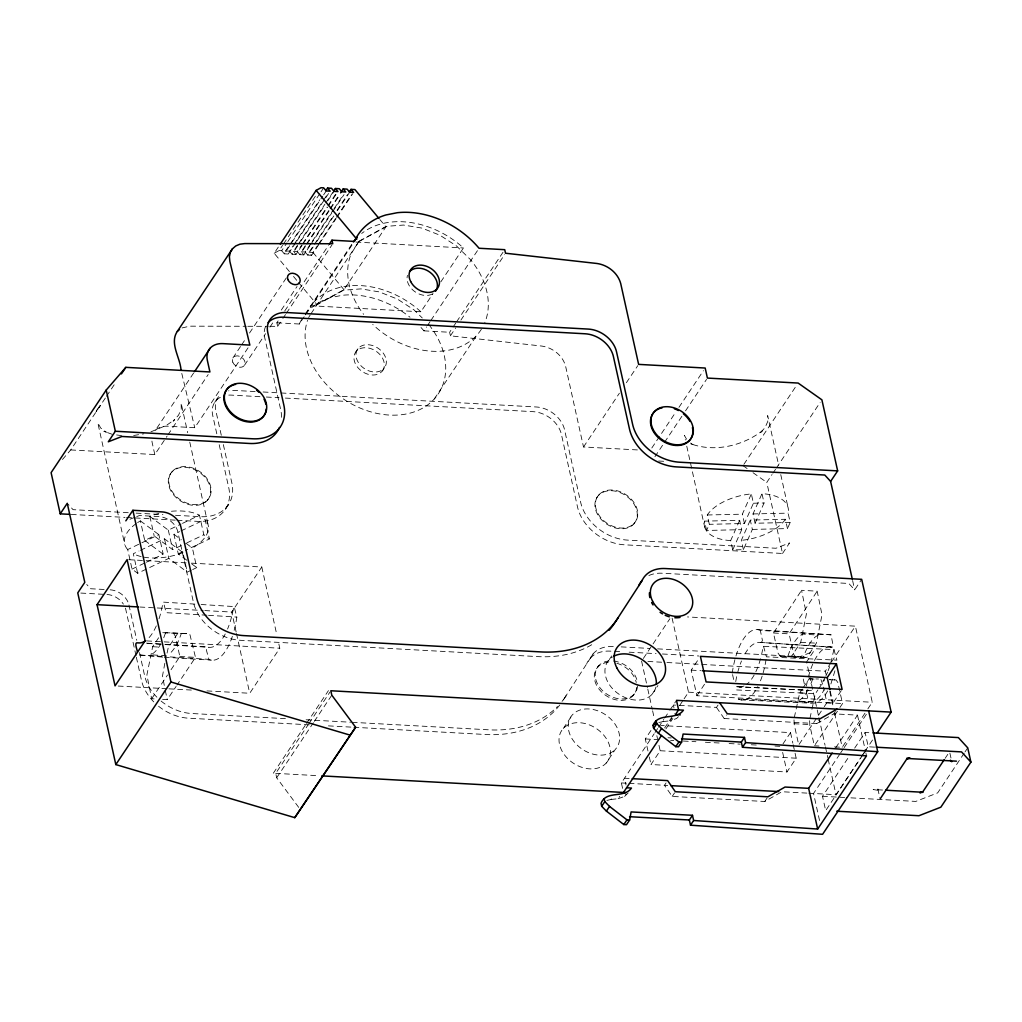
<?xml version="1.0" encoding="UTF-8"?>
<svg xmlns="http://www.w3.org/2000/svg" width="1022" height="1022" viewBox="0 0 1022 1022"><rect width="100%" height="100%" fill="white"/><g stroke="black" fill="none" stroke-linecap="round" stroke-linejoin="round"><path stroke-width="0.75" stroke-dasharray="5 3.75" d="M794.005 719.858L794.247 724.726L798.731 744.936L823.387 707.978M809.628 720.714L809.871 725.582L814.01 744.233M735.738 681.597L736.172 679.093A55.852 22.458 -86.4 0 1 737.335 673.881M806.447 686.03L806.869 683.539A55.852 22.458 -86.4 0 1 808.032 678.314M780.463 656.533L791.36 656.546L800.724 642.314L806.396 613.954L801.555 590.307L817.178 591.176L822.02 614.81L816.348 643.17L806.984 657.402L780.463 656.533L778.01 653.109L773.462 632.988L801.555 590.307M158.627 637.766L152.648 646.722L146.887 675.005L151.665 698.754L156.353 699.01M164.836 663.252L162.524 675.861L164.887 688.726M167.071 653.058L168.272 647.578L177.675 633.499L188.559 633.704L189.964 634.726L195.483 657.376L176.985 685.098M794.311 717.508L799.715 692.903L802.27 689.071M809.948 718.364L811.596 710.839M811.928 709.345L815.339 693.759L817.894 689.927M834.936 670.802L830.579 684.97M163.75 637.741L165.615 632.707M812.746 678.889L810.829 684.037A55.852 22.714 -86.9 0 1 809.718 686.592M706.611 530.456L704.541 521.131L739.647 520.326L741.717 529.652L706.611 530.456L709.332 524.312L707.262 514.986A42.835 22.19 -12.5 0 1 751.349 493.907L753.406 503.233L744.438 523.507L709.332 524.312M752.358 529.409L787.464 528.591L785.394 519.278L750.289 520.083L752.358 529.409L743.39 549.67L732.736 549.913L730.679 540.587L739.647 520.326M744.438 523.507L742.368 514.181L751.349 493.907M732.736 549.913L741.717 529.652M743.39 549.67L741.32 540.344L750.289 520.083M790.185 522.446L755.079 523.251L753.01 513.938L761.99 493.664A42.835 22.19 -12.5 0 1 788.115 513.133L790.185 522.446L787.464 528.591M755.079 523.251L764.06 502.99L761.99 493.664M827.667 690.961C824.409 696.902 819.133 703.775 811.583 703.213L741.129 699.904M308.606 317.51L310.215 314.955M311.033 313.69L359.131 241.154L386.252 226.335L403.562 225.057L421.869 228.085L439.907 235.201L456.451 245.919L470.375 259.524A75.539 56.849 33.7 0 1 484.811 322.633M359.131 241.154L351.185 253.699A75.539 56.849 33.7 0 0 363.64 314.329M796.087 657.389L793.89 654.847L789.099 633.857L817.178 591.176M62.444 459.504L70.71 449.935L105.649 397.571M106.531 396.255L114.413 384.425M193.643 372.992L155.152 430.684A21.321 16.045 33.7 0 1 167.749 426.212L194.755 427.707L249.866 345.104M289.43 271.571L274.19 253.264L279.428 245.408M274.19 253.264L279.083 250.582L282.57 245.344M283.452 244.041L316.667 194.257M279.083 250.582L281.714 250.735L286.952 242.866M287.834 241.562L320.18 193.094M321.049 191.778L323.667 187.856M296.048 242.24L288.178 254.031L285.611 250.952L289.111 245.702M289.993 244.399L319.707 199.852M281.714 250.735L284.282 253.814L322.735 196.173M323.616 194.857L326.235 190.935M285.611 250.952L289.52 251.157L293.02 245.919M293.889 244.616L322.748 201.385M323.616 200.069L327.985 193.516M296.929 240.924L324.894 199.009M325.775 197.693L330.144 191.152M70.71 449.935L154.807 454.547L167.059 436.202M167.927 434.887L208.169 374.576M302.116 245.293L295.997 254.452L293.429 251.374L297.798 244.82M298.68 243.517L324.907 204.208M325.775 202.905L332.763 192.417M289.52 251.157L292.088 254.248L299.957 242.457M300.838 241.141L324.434 205.767M327.934 200.529L334.053 191.357M293.429 251.374L297.338 251.591L301.707 245.037M302.589 243.734L327.066 207.044M327.934 205.741L336.672 192.634M302.997 243.977L327.474 207.3M328.343 205.984L337.081 192.89M309.934 245.714L303.815 254.887L301.247 251.808L305.616 245.254M306.485 243.939L329.212 209.88M330.093 208.577L339.713 194.167M297.338 251.591L299.906 254.67L306.025 245.497M306.894 244.194L329.621 210.136M330.502 208.82L340.122 194.41M232.888 357.968L240.758 346.164M241.639 344.848L246.008 338.295M249.509 333.057L286.249 277.997M301.247 251.808L305.156 252.012L311.276 242.853M312.144 241.537L333.121 210.098M334.002 208.782L343.609 194.372M310.803 244.411L331.78 212.972M332.661 211.656L344.018 194.627M318.621 244.833L311.621 255.321L309.053 252.23L313.435 245.689M314.303 244.373L333.53 215.553M337.03 210.315L347.518 194.589M305.156 252.012L307.724 255.104L315.581 243.313M316.462 241.997L333.938 215.795M337.439 210.558L349.677 192.225M309.053 252.23L312.962 252.447L317.331 245.893M318.212 244.59L335.689 218.389M336.57 217.073L351.427 194.806M319.49 243.53L336.097 218.631M336.979 217.328L352.718 193.746M214.633 402.489L217.763 397.801M171.811 472.075L172.284 471.372M244.552 365.148L265.541 333.696M269.923 327.129L274.292 320.576M281.293 310.088L297.032 286.492M269.795 326.325L277.639 326.337L276.86 322.786L279.479 318.851M284.729 310.982L328.471 245.433M277.639 326.337L282.021 319.784M282.89 318.468L285.521 314.533M286.39 313.23L331.882 245.063M305.322 313.958L353.382 241.92M276.86 322.786L299.305 324.012L304.556 316.143M305.437 314.84L353.548 242.738M298.577 282.545L316.858 304.505L343.967 289.686L385.933 226.807L379.928 219.602M207.159 500.576A22.778 17.144 33.7 0 0 190.782 468.242A22.778 17.144 33.7 0 0 170.508 490.151A22.778 17.144 33.7 0 0 207.159 500.576L207.619 499.873A22.778 17.144 33.7 0 0 191.255 467.552A22.778 17.144 33.7 0 0 170.981 489.449A22.778 17.144 33.7 0 0 207.619 499.873M225.504 509.084L228.634 504.395M355.924 351.823L357.943 348.809M151.665 698.754L167.519 674.993M171.044 669.717L179.846 656.52L175.375 636.31L173.395 632.976L162.038 632.644L181.316 633.576L179.399 638.724A55.852 22.714 -86.9 0 1 169.141 654.093M420.872 311.787A79.486 59.813 33.7 0 0 310.803 305.744L420.872 311.787L433.034 293.557M440.852 281.829L463.451 247.963A79.486 59.813 33.7 0 0 361.686 233.463M382.369 370.922A16.314 12.277 33.7 0 0 369.019 348.144A16.314 12.277 33.7 0 0 356.065 365.046A16.314 12.277 33.7 0 0 382.369 370.922L384.387 367.907A16.314 12.277 33.7 0 0 371.024 345.129A16.314 12.277 33.7 0 0 358.07 362.031A16.314 12.277 33.7 0 0 384.387 367.907M162.613 699.355L167.289 699.61L176.103 686.414M236.146 631.979L231.726 612.063L261.785 567.006L190.488 563.096M421 327.513A79.486 59.813 33.7 0 1 423.938 330.847L426.57 326.925M427.439 325.609L430.07 321.675M430.939 320.359L478.181 249.572M637.383 449.923L583.511 446.972L565.588 366.157C562.713 355.477 552.698 347.646 541.928 346.088L450.408 335.816L449.616 332.265L452.248 328.33M453.116 327.014L455.748 323.08M456.617 321.777L502.977 252.293M450.408 335.816L455.659 327.947M460.909 320.09L504.651 254.542M434.273 398.989L476.865 335.165M206.955 690.91L249.726 693.261L279.785 648.216L278.086 640.551M273.321 773.22L305.68 724.713M306.562 723.41L328.432 690.629M298.692 807.367L276.681 777.755L275.71 773.36L308.082 724.854M308.951 723.538L329.953 692.073M276.681 777.755L313.422 722.695M314.303 721.379L331.792 695.164M583.511 446.972L619.383 393.215M626.371 382.726L637.754 365.684M598.419 495.478L598.892 494.776M651.819 447.994L675.44 412.607M678.94 407.356L703.43 370.654M654.923 456.732L663.661 443.625M664.543 442.309L682.032 416.095M685.532 410.857L706.534 379.392M633.768 523.992A22.778 17.144 33.7 0 0 617.39 491.659A22.778 17.144 33.7 0 0 597.116 513.555A22.778 17.144 33.7 0 0 633.768 523.992L634.228 523.29A22.778 17.144 33.7 0 0 617.863 490.956A22.778 17.144 33.7 0 0 597.589 512.852A22.778 17.144 33.7 0 0 634.228 523.29M590.294 658.155L593.424 653.467M597.819 667.072L598.751 665.667M563.288 728.494L572.486 714.723M609.201 659.688L611.705 655.932M743.888 464.333L797.249 384.361M643.349 658.462L652.189 645.214M653.084 643.886L669.883 618.719M285.394 398.082L533.229 411.674A25.703 19.341 33.7 0 1 561.423 434.427L577.494 506.886A42.835 32.231 33.7 0 0 624.493 544.803L782.533 553.477L766.781 482.41L772.032 474.54M772.913 473.237L775.532 469.302M776.401 467.987L820.142 402.438M633.155 695.586L634.1 694.181M606.174 763.102A27.632 20.798 33.7 0 0 586.309 723.857A27.632 20.798 33.7 0 0 561.704 750.429A27.632 20.798 33.7 0 0 606.174 763.102L615.372 749.318A27.632 20.798 33.7 0 0 595.507 710.086A27.632 20.798 33.7 0 0 570.902 736.658A27.632 20.798 33.7 0 0 615.372 749.318M652.087 694.283L657.938 685.519M647.974 750.978L645.304 738.944L653.671 726.412M841.259 690.642L832.904 703.174L696.889 695.714L691.217 670.138L698.741 658.858M622.577 788.358L621.376 782.929L654.169 733.783M655.038 732.48L657.657 728.558M658.526 727.255L663.763 719.411M664.632 718.096L668.988 711.567M669.87 710.252L675.708 701.514M606.851 800.418L611.067 799.472L612.638 797.134M658.832 722.528L663.048 721.583L664.619 719.233M664.645 727.958L674.379 713.382M679.681 705.436L683.22 700.134M684.101 698.818L688.521 692.188L671.646 616.062M611.067 799.472L618.131 798.706L619.69 796.368M663.048 721.583L670.113 720.817L671.671 718.466M782.533 553.477L789.572 542.938L775.941 548.252L627.623 540.114A42.835 32.231 33.7 0 1 580.624 502.198L564.553 429.738A25.703 19.341 33.7 0 0 536.358 406.986L280.577 392.946M665.871 728.916L672.846 718.466M618.131 798.706L624.595 796.406L626.167 794.056M793.174 744.668L796.176 758.196L786.978 771.98L650.976 764.52L660.174 750.736L658.845 744.719M696.889 695.714L705.257 683.181M666.063 782.941L664.504 785.292L672.208 796.419L764.763 801.491L781.894 791.731L807.214 793.123M673.958 707.748L673.357 705.027L716.486 707.39L718.044 705.052M672.208 796.419L674.546 792.893M716.486 707.39L724.189 718.517L726.527 714.991M648.881 575.527A33.611 25.282 33.7 0 1 662.128 573.227L848.835 583.473L854.66 589.847L861.687 579.321M803.126 687.78L809.105 678.825L818.545 679.004M826.019 674.303L825.329 671.198L830.631 663.252M831.512 661.924L855.388 626.154L687.487 616.93M818.75 688.649L824.728 679.681M782.993 743.901L790.517 732.621L660.825 725.505M824.269 706.662L826.913 702.702L823.464 687.154M764.763 801.491L767.113 797.978M724.189 718.517L816.744 723.589L819.095 720.076M816.744 723.589L833.875 713.841L836.226 710.316M815.237 744.476L839.011 708.834M839.892 707.518L842.537 703.558L837.81 682.466L836.085 680.013L829.366 679.541M835.689 747.81L857.496 715.132L833.875 713.841M834.463 746.89L842.205 747.325L866.95 710.226M867.844 708.898L872.264 702.267L855.388 626.154M839.79 754.147L813.538 793.468L819.912 822.199M840.659 752.831L843.291 748.896M844.159 747.593L868.649 710.878M863.053 754.594L825.687 810.599L822.506 796.291L849.461 755.922M854.673 748.104L865.097 732.48L871.421 732.825M808.798 793.213L836.022 794.707L860.511 757.992M861.393 756.689L864.012 752.754M864.88 751.438L872.762 739.647M863.922 753.291L866.528 749.382M945.146 758.324L947.803 754.351M964.193 753.137L937.672 792.88L915.776 801.414L846.229 797.594M965.075 751.809L967.732 747.836M194.844 604.104L163.418 602.137L162.23 606.57A55.852 22.458 -86.4 0 1 158.934 619.077M234.166 630.331A55.852 22.458 -86.4 0 0 236.836 617.096L234.115 606.57L232.927 611.003A55.852 22.458 -86.4 0 1 227.561 629.041M763.523 646.3L766.449 656.827L836.903 660.135L833.978 649.609L763.523 646.3L762.374 650.733A55.852 22.969 -87.3 0 1 760.93 657.197M833.978 649.609L832.828 654.042A55.852 22.969 -87.3 0 1 828.127 670.764M678.442 716.69L676.577 718.504L670.113 720.817M624.595 796.406L628.326 792.765M358.824 241.626L385.933 226.807M316.552 304.978L343.66 290.159L360.983 288.881L379.277 291.896L397.315 299.024L413.859 309.743L422.278 317.97M137.612 522.612A42.835 22.19 -12.5 0 1 140.397 520.888L144.728 540.434L154.181 535.911L172.654 549.67L185.404 543.576M191.331 570.187L187.281 572.128L168.809 558.37L137.638 573.265L132.03 569.101L127.699 549.555L140.448 543.461M141.866 542.784L158.87 534.659L163.201 554.192L146.197 562.317M158.883 513.466A42.835 22.19 -12.5 0 0 149.851 516.378L168.323 530.137L181.073 524.043M182.491 523.366L199.494 515.229L203.825 534.774L209.433 538.939L185.34 550.462M137.638 573.265L133.307 553.732L138.966 551.024M140.384 550.347L164.478 538.824L182.951 552.595L187.281 572.128M186.885 560.273L178.262 553.847L173.932 534.314L179.591 531.606M181.009 530.916L205.09 519.406L209.433 538.939M132.03 569.101L144.779 562.994M186.822 542.899L203.825 534.774M178.262 553.847L183.922 551.139M192.685 569.548L196.735 567.606L192.404 548.073A42.835 22.19 -12.5 0 0 205.09 519.406M182.044 327.947L189.683 326.171L246.225 326.274M129.922 519.24L135.377 517.119M136.744 516.595L139.465 515.522L158.998 516.595A17.131 12.89 33.7 0 1 177.802 531.759L193.452 602.38A42.835 32.231 33.7 0 0 240.451 640.296L537.84 656.609A118.271 89.003 33.7 0 0 593.412 643.694M150.937 431.821L166.573 425.293L174.724 419.518L173.152 421.166L178.543 415.162L181.264 409.017L181.137 403.141L187.69 432.728M133.678 435.5L143.872 433.801M753.406 503.233L764.06 502.99M707.262 514.986L742.368 514.181M753.01 513.938L788.115 513.133M247.797 326.286L268.224 326.325M761.326 642.71L762.438 640.436L760.317 630.395L831.027 634.828L833.16 645.712L832.036 647.143L760.291 642.429A55.852 22.458 -86.4 0 0 743.786 656.009M225.249 633.972A55.852 22.458 -86.4 0 1 208.718 647.284C203.186 646.517 209.561 657.248 208.654 659.331L167.8 656.763M829.762 679.771L835.626 679.886M811.532 690.259A55.852 22.969 -87.3 0 1 808.606 690.323L736.658 686.695L736.159 689.927L806.614 693.235L808.721 702.37L738.267 699.061A55.852 22.969 -87.3 0 0 757.839 686.592M807.546 690.016L806.524 690.744L806.614 693.235M737.105 686.707L808.606 690.323M355.924 242.061L463.451 247.963M284.282 253.814L288.178 254.031M292.088 254.248L295.997 254.452M299.906 254.67L303.815 254.887M307.724 255.104L311.621 255.321M423.938 330.847L449.616 332.265M255.155 391.554L234.498 390.417A25.703 19.341 33.7 0 0 228.596 390.826M263.101 391.988L278.98 392.857M259.971 396.689L231.368 395.118A25.703 19.341 33.7 0 0 225.466 395.514M266.32 397.034L279.032 397.724M658.653 461.024L666.612 461.459M128.248 512.699L73.086 509.671L68.231 504.37M136.13 513.133L162.92 514.603M175.529 515.305L200.746 516.685A42.835 32.231 33.7 0 0 231.879 483.061L223.333 444.519M71.284 514.436L124.978 517.388M126.549 517.477L175.503 520.16M177.087 520.249L197.616 521.373A42.835 32.231 33.7 0 0 228.749 487.75L218.836 443.037M128.695 559.711L144.549 560.58M146.133 560.656L188.904 563.007M104.142 589.477L90.613 588.736L86.729 584.482M80.84 593.067L103.937 594.331M773.462 632.988L789.099 633.857M800.724 642.314L816.348 643.17M139.835 607.017L155.676 607.886M157.26 607.975L203.212 610.492M204.796 610.581L231.726 612.063M621.184 646.875L649.673 648.433M657.58 648.868L799.983 656.686L813.601 651.372L806.575 661.911L809.322 674.264M791.36 656.546L806.984 657.402M619.651 651.653L610.147 651.129A33.611 25.282 33.7 0 0 586.705 663.7M629.156 652.177L656.086 653.646M662.422 653.991L698.856 655.996M172.935 632.848L188.559 633.704M647.922 661.464L665.348 662.422M666.932 662.512L825.329 671.198M691.217 670.138L700.709 670.662M146.695 640.909L162.549 641.778M164.133 641.867L279.785 648.216M809.105 678.825L816.923 679.26M152.648 646.722L160.467 647.156M179.846 656.52L195.483 657.376M799.715 692.903L815.339 693.759M688.521 692.188L872.264 702.267M826.913 702.702L842.537 703.558M118.22 686.043L167.34 688.739M168.924 688.828L192.685 690.131M794.081 723.717L809.705 724.572M874.589 747.133L868.266 746.775L865.097 732.48M668.018 737.756L671.211 737.935M814.355 745.792L818.992 746.047M285.432 718.645L191.599 713.497A42.835 32.231 33.7 0 1 158.499 698.767M306.102 719.782L350.635 722.222M352.22 722.311L488.989 729.823A118.271 89.003 33.7 0 0 557.514 706.496M645.304 738.944L659.535 739.724M670.611 740.337L673.779 740.503M683.258 741.027L695.918 741.717M705.397 742.24L719.641 743.02M729.12 743.543L740.196 744.157M751.272 744.757L757.596 745.102M774.983 746.06L779.735 746.316M309.334 724.828L188.47 718.185A42.835 32.231 33.7 0 1 158.525 706.202M328.42 725.876L352.271 727.179M353.868 727.268L485.859 734.511A118.271 89.003 33.7 0 0 561.372 702.817M660.174 750.736L796.176 758.196M882.523 790.044L873.171 789.521L879.278 790.517L877.872 788.984L879.776 797.569M629.13 778.483L624.506 778.227L626.013 785.024M621.376 782.929L627.534 783.261M629.079 783.35L667.673 785.471M822.506 796.291L844.645 797.505M275.71 773.36L318.583 775.711M757.519 629.616L831.027 634.828M201.13 604.5L234.115 606.57M760.291 642.429L832.036 647.143M206.981 615.218L166.139 612.663L163.418 602.137M208.552 615.321L236.836 617.096M146.414 643.145L163.699 644.218M165.27 644.32L207.683 646.99M147.436 643.438L208.718 647.284M139.529 654.987L166.228 656.673M162.741 657.108L137.957 654.898M164.312 657.197L211.452 660.161M166.471 655.805L150.886 654.783L153.492 653.109A55.852 22.714 -86.9 0 0 160.837 643.796M116.585 434.938L122.397 435.755M112.228 434.324L103.899 431.284L106.377 432.268L100.769 428.09L97.805 422.891L124.735 544.356M743.02 465.649L748.015 469.175M753.022 472.701L766.781 482.41M690.668 443.024L692.916 444.685L690.157 443.599C714.033 452.631 742.394 446.103 762.297 430.824L759.691 433.584L765.069 427.579L767.79 421.434L767.663 415.558L778.687 465.291M173.932 534.314L181.316 539.808M186.247 543.487L192.404 548.073M140.397 520.888L158.87 534.659M191.804 563.94L196.735 567.606M144.728 540.434L163.201 554.192M820.934 679.502L823.119 685.609M312.962 252.447L343.967 289.686M293.493 276.451L297.555 281.331M686.567 439.217L684.344 435.308L685.379 439.971M181.775 373.426L194.755 427.707M949.885 753.125L951.163 758.848M852.604 580.56L854.66 589.847M857.496 715.132L865.519 751.323M865.851 752.831L866.515 755.846M830.234 691.14L832.904 703.174M829.8 691.396L833.249 706.93M834.629 713.139L842.205 747.325M780.757 474.617L787.988 507.257M809.654 675.81L818.558 715.949M818.903 717.495L825.061 745.293M825.406 746.839L827.807 757.647M828.139 759.193L836.022 794.707M790.517 732.621L792.842 743.16M782.648 752.422L786.978 771.98M686.758 446.192L704.669 527.007M641.586 661.119L647.437 687.525M647.782 689.083L652.266 709.281M652.611 710.827L654.323 718.594M656.839 735.687L657.504 738.702M649.315 756.995L650.976 764.52M261.785 567.006L276.732 634.419M221.289 435.27L215.821 410.589A25.703 19.341 33.7 0 1 221.212 394.07M216.792 433.788L212.691 415.29A25.703 19.341 33.7 0 1 222.758 396.255M236.478 633.512L249.726 693.261M189.76 442.079L208.066 524.605M154.807 454.547L152.24 442.96A21.321 16.045 33.7 0 1 151.882 438.387M168.323 530.137L172.654 549.67M164.478 538.824L168.809 558.37M149.851 516.378L154.181 535.911M165.232 690.284L167.289 699.61M128.951 604.973L136.769 640.283M139.503 652.56L144.6 675.58A42.835 32.231 33.7 0 0 157.503 697.809M136.028 655.715L125.821 609.661A17.131 12.89 33.7 0 0 125.272 607.783M136.36 657.248L141.47 680.282A42.835 32.231 33.7 0 0 154.373 702.497M803.266 679.03L804.582 685.085M732.57 674.597L734.205 682.172M613.277 646.441A33.611 25.282 33.7 0 0 589.835 659.011L562.892 700.568L566.022 695.867A118.271 89.003 33.7 0 1 562.049 701.386M182.951 552.595A42.835 22.19 -12.5 0 1 142.428 556.875M141.164 556.594A42.835 22.19 -12.5 0 1 133.307 553.732M127.699 549.555A42.835 22.19 -12.5 0 1 136.296 523.519M171.415 511.268A42.835 22.19 -12.5 0 1 199.494 515.229M110.146 589.809A17.131 12.89 33.7 0 1 128.402 603.095M766.053 659.573A55.852 22.969 -87.3 0 1 762.616 674.661M762.157 676.13A55.852 22.969 -87.3 0 1 760.125 681.661M760.521 658.743A55.852 22.969 -87.3 0 1 746.89 684.152M744.003 685.992A55.852 22.969 -87.3 0 1 738.152 687.014M827.603 672.093A55.852 22.969 -87.3 0 1 825.904 675.849M825.316 677.024A55.852 22.969 -87.3 0 1 820.142 684.766M807.929 690.106A55.852 22.714 -86.9 0 1 800.584 699.418L797.901 701.13L813.576 701.82L816.182 700.147A55.852 22.714 -86.9 0 0 824.141 689.709M737.654 672.617A55.852 22.458 -86.4 0 1 741.487 660.979M808.351 677.049A55.852 22.458 -86.4 0 1 813.895 661.63M814.483 660.442A55.852 22.458 -86.4 0 1 831.001 646.862M732.237 673.076A55.852 22.458 -86.4 0 1 760.317 630.395M299.305 324.012A79.486 59.813 33.7 0 1 302.844 317.535M305.437 313.971A79.486 59.813 33.7 0 1 330.796 297.555L342.217 295.294A79.486 59.813 33.7 0 1 410.001 317.242M156.302 625.898A55.852 22.458 -86.4 0 1 146.606 639.976M232.364 636.387A55.852 22.458 -86.4 0 1 208.654 659.331M785.394 519.278A42.835 22.19 -12.5 0 1 741.32 540.344M730.679 540.587A42.835 22.19 -12.5 0 1 704.541 521.131M432.293 294.029A16.314 12.277 33.7 0 1 414.395 291.321A16.314 12.277 33.7 0 1 407.459 275.327M655.894 687.103A27.632 20.798 33.7 0 1 618.604 693.951A27.632 20.798 33.7 0 1 612.395 657.031M265.426 326.836A25.703 19.341 33.7 0 0 264.672 337.388L280.731 409.86A42.835 32.231 33.7 0 1 281.459 419.033M481.375 329.25A75.539 56.849 33.7 0 1 372.736 324.434M428.793 324.574A75.539 56.849 33.7 0 1 390.889 415.136A75.539 56.849 33.7 0 1 307.545 320.32M637.587 685.941A22.778 17.144 33.7 0 1 616.969 698.46A22.778 17.144 33.7 0 1 595.353 677.126A22.778 17.144 33.7 0 1 612.204 660.902M613.57 661.017A22.778 17.144 33.7 0 1 637.191 681.061M636.642 687.346A22.778 17.144 33.7 0 1 616.036 699.853A22.778 17.144 33.7 0 1 594.421 678.531A22.778 17.144 33.7 0 1 611.271 662.307M616.79 663.252A22.778 17.144 33.7 0 1 636.259 682.466M107.016 594.497A17.131 12.89 33.7 0 1 123.406 604.117M789.61 651.359L787.719 656.546L803.42 657.402L805.259 652.343A55.852 22.714 -86.9 0 1 815.492 636.808L818.085 635.096L802.5 634.074L799.83 635.825A55.852 22.714 -86.9 0 0 789.61 651.359M97.563 408.596L96.132 411.828L100.386 405.453L97.563 408.596M232.773 362.171A6.847 5.161 33.7 0 0 243.683 366.183A6.847 5.161 33.7 0 0 239.71 356.32A6.847 5.161 33.7 0 0 232.773 362.171"/><path stroke-width="1.5" d="M626.614 787.745L631.455 788.077C624.11 798.629 606.084 790.095 601.038 803.343L601.69 806.294L606.404 811.11L623.816 824.55L626.499 824.703L629.629 820.014L631.111 811.928L692.482 815.301L693.631 820.5L690.502 825.188L822.595 834.297L877.706 751.707L868.649 710.878M69.7 514.36L60.234 513.836L67.26 503.297L84.788 582.361L77.761 592.888L115.818 764.584L294.758 817.651L355.643 727.242L331.792 695.164L330.821 690.757L683.437 710.175C676.091 720.727 658.066 712.193 653.02 725.441L653.671 728.392L658.385 733.208L675.798 746.66L678.48 746.801L681.61 742.113L683.092 734.039L744.463 737.399L745.613 742.598L742.483 747.286L866.515 755.846L817.664 829.046L693.631 820.5M852.259 579.001L830.618 481.413L837.657 470.887L821.892 399.819L798.131 383.058L707.403 378.076L705.18 368.035L638.622 364.381L620.712 283.554C617.825 272.887 607.809 265.056 597.04 263.497L505.52 253.226L504.727 249.675L479.05 248.257A79.486 59.813 33.7 0 0 397.328 212.704L385.907 214.965A79.486 59.813 33.7 0 0 354.417 241.422L331.971 240.196L332.75 243.747L244.795 243.581L239.966 244.181L235.763 245.944L232.454 248.78L177.343 331.371C169.167 343.303 180.447 357.789 181.035 370.334M232.454 248.78L230.282 252.46L229.401 256.765L229.848 261.377L249.866 345.104L222.86 343.622A21.321 16.045 33.7 0 0 207.351 360.37L209.919 371.957L125.821 367.345L106.211 390.059L51.1 472.649L60.234 513.836M121.426 373.911L125.821 367.345M106.211 390.059L115.345 431.246L108.319 441.785L121.937 436.471L249.598 443.471A42.835 32.231 33.7 0 0 279.466 427.452M194.512 371.689L210.264 348.093M280.309 244.092L316.143 190.386L321.036 187.703L323.667 187.856L326.235 190.935L330.144 191.152L327.577 188.061L325.826 190.68M333.645 191.114L335.395 188.495L339.304 188.712L341.859 191.791L345.768 192.008L343.2 188.917L340.582 192.851M125.834 520.837L132.873 510.297L162.128 511.907A17.131 12.89 33.7 0 1 180.932 527.071L196.582 597.691A42.835 32.231 33.7 0 0 243.581 635.595L540.97 651.921A118.271 89.003 33.7 0 0 618.003 617.978M349.269 191.97L351.019 189.351L354.928 189.568L378.932 218.401M329.34 244.117L331.971 240.196M97.052 604.666L127.111 559.622L145.111 640.82L115.052 685.864L97.052 604.666L138.251 606.927M115.818 764.584L170.93 681.993L132.873 510.297M294.758 817.651L355.643 727.242M601.69 806.294L604.82 801.593L604.168 798.655M653.671 728.392L656.801 723.691L656.15 720.753M606.404 811.11L609.534 806.422L604.82 801.593M658.385 733.208L661.515 728.52L656.801 723.691M321.764 775.877L623.484 792.446L661.502 735.457M623.816 824.55L626.959 819.861L629.629 820.014M675.798 746.66L678.927 741.959L681.61 742.113M690.502 825.188L689.352 819.989L692.482 815.301M742.483 747.286L741.333 742.1L744.463 737.399M829.902 689.633L827.232 677.599L836.43 663.815L700.415 656.354L706.087 681.929L842.102 689.39L836.43 663.815M817.664 829.046L808.645 788.332L832.189 753.048M877.132 733.093L891.133 712.117L861.687 579.321L665.258 568.539A33.611 25.282 33.7 0 0 641.816 581.109L614.874 622.666A118.271 89.003 33.7 0 1 609.15 630.267M880.083 799L906.629 759.231L909.912 757.954L906.629 758.439L956.49 761.173M944.264 759.653L923.032 791.462L919.749 792.74L923.032 792.267L885.64 790.21M873.005 732.915L958.368 737.59L967.732 747.836L970.9 762.144L940.84 807.188L918.944 815.722L836.75 811.213M177.343 331.371L179.54 329.48M653.02 725.441L656.009 723.154M837.005 709.14L819.874 718.9L727.319 713.816L719.616 702.702M327.577 188.061L331.486 188.278L334.053 191.357L337.963 191.574L335.395 188.495M343.2 188.917L347.11 189.134L349.677 192.225L353.586 192.43L351.019 189.351M115.345 431.246L252.728 438.783A42.835 32.231 33.7 0 0 283.861 405.159L267.802 332.699A25.703 19.341 33.7 0 1 286.479 312.528L588.34 329.084A25.703 19.341 33.7 0 1 616.534 351.836L632.605 424.296A42.835 32.231 33.7 0 0 679.604 462.212L837.657 470.887M702.293 670.739L827.232 677.599M891.133 712.117L676.487 700.338L678.595 709.843L675.465 714.544L680.307 714.876M876.173 747.21L961.536 751.898L970.9 762.144M681.533 738.817L741.333 742.1M632.209 778.662L667.634 780.604L675.338 791.718L767.892 796.802L785.024 787.042L808.645 788.332M670.841 785.637L778.726 791.565M629.552 816.706L689.352 819.989M745.613 742.598L877.706 751.707M623.484 792.446L625.898 792.599M170.93 681.993L349.869 735.061M661.515 728.52L678.927 741.959M609.534 806.422L626.959 819.861M830.618 481.413L824.792 475.038L676.475 466.901A42.835 32.231 33.7 0 1 629.475 428.997L613.404 356.525A25.703 19.341 33.7 0 0 585.21 333.785L283.35 317.216A25.703 19.341 33.7 0 0 268.173 322.594M950.383 760.176L951.789 761.709M316.143 190.386L356.793 239.186M137.306 651.844C137.638 650.324 133.307 641.586 138.008 642.851A55.852 22.458 -86.4 0 0 145.661 640.692M692.443 427.579A22.778 17.144 33.7 0 1 677.688 445.49A22.778 17.144 33.7 0 1 651.947 428.627A22.778 17.144 33.7 0 1 662.218 407.778M674.354 408.8A22.778 17.144 33.7 0 1 678.404 410.537M683.386 413.795A22.778 17.144 33.7 0 1 689.991 421.409M266.218 409.055A22.778 17.144 33.7 0 1 233.361 415.673A22.778 17.144 33.7 0 1 235.609 384.361M256.778 390.391A22.778 17.144 33.7 0 1 258.975 392.359M264.046 399.206A22.778 17.144 33.7 0 1 265.835 404.175M353.382 241.92A79.486 59.813 33.7 0 1 357.24 237.449M680.052 617.403A22.778 17.144 33.7 0 1 674.814 617.748M669.295 616.815A22.778 17.144 33.7 0 1 665.181 615.282M662.563 613.915A22.778 17.144 33.7 0 1 660.059 612.28M653.02 604.96A22.778 17.144 33.7 0 1 651.627 602.558M649.826 597.589A22.778 17.144 33.7 0 1 649.443 592.709M409.567 271.609A16.314 12.277 33.7 0 1 430.058 272.325A16.314 12.277 33.7 0 1 435.576 291.206M613.609 656.316A27.632 20.798 33.7 0 1 641.931 659.522A27.632 20.798 33.7 0 1 656.316 684.293M638.686 585.798A33.611 25.282 33.7 0 1 642.276 580.253M287.885 279.581A6.847 5.161 33.7 0 0 298.794 283.592A6.847 5.161 33.7 0 0 294.821 273.717A6.847 5.161 33.7 0 0 287.885 279.581M410.665 281.523A16.314 12.277 33.7 0 0 436.931 288.996A16.314 12.277 33.7 0 0 425.203 265.822A16.314 12.277 33.7 0 0 410.665 281.523M652.56 601.153A22.778 17.144 33.7 0 0 689.211 611.59A22.778 17.144 33.7 0 0 672.834 579.257A22.778 17.144 33.7 0 0 652.56 601.153M226.552 406.156A22.778 17.144 33.7 0 0 263.203 416.58A22.778 17.144 33.7 0 0 246.839 384.259A22.778 17.144 33.7 0 0 226.552 406.156M653.16 429.559A22.778 17.144 33.7 0 0 689.812 439.997A22.778 17.144 33.7 0 0 673.447 407.663A22.778 17.144 33.7 0 0 653.16 429.559M616.815 667.839A27.632 20.798 33.7 0 0 661.285 680.499A27.632 20.798 33.7 0 0 641.42 641.267A27.632 20.798 33.7 0 0 616.815 667.839"/></g></svg>
